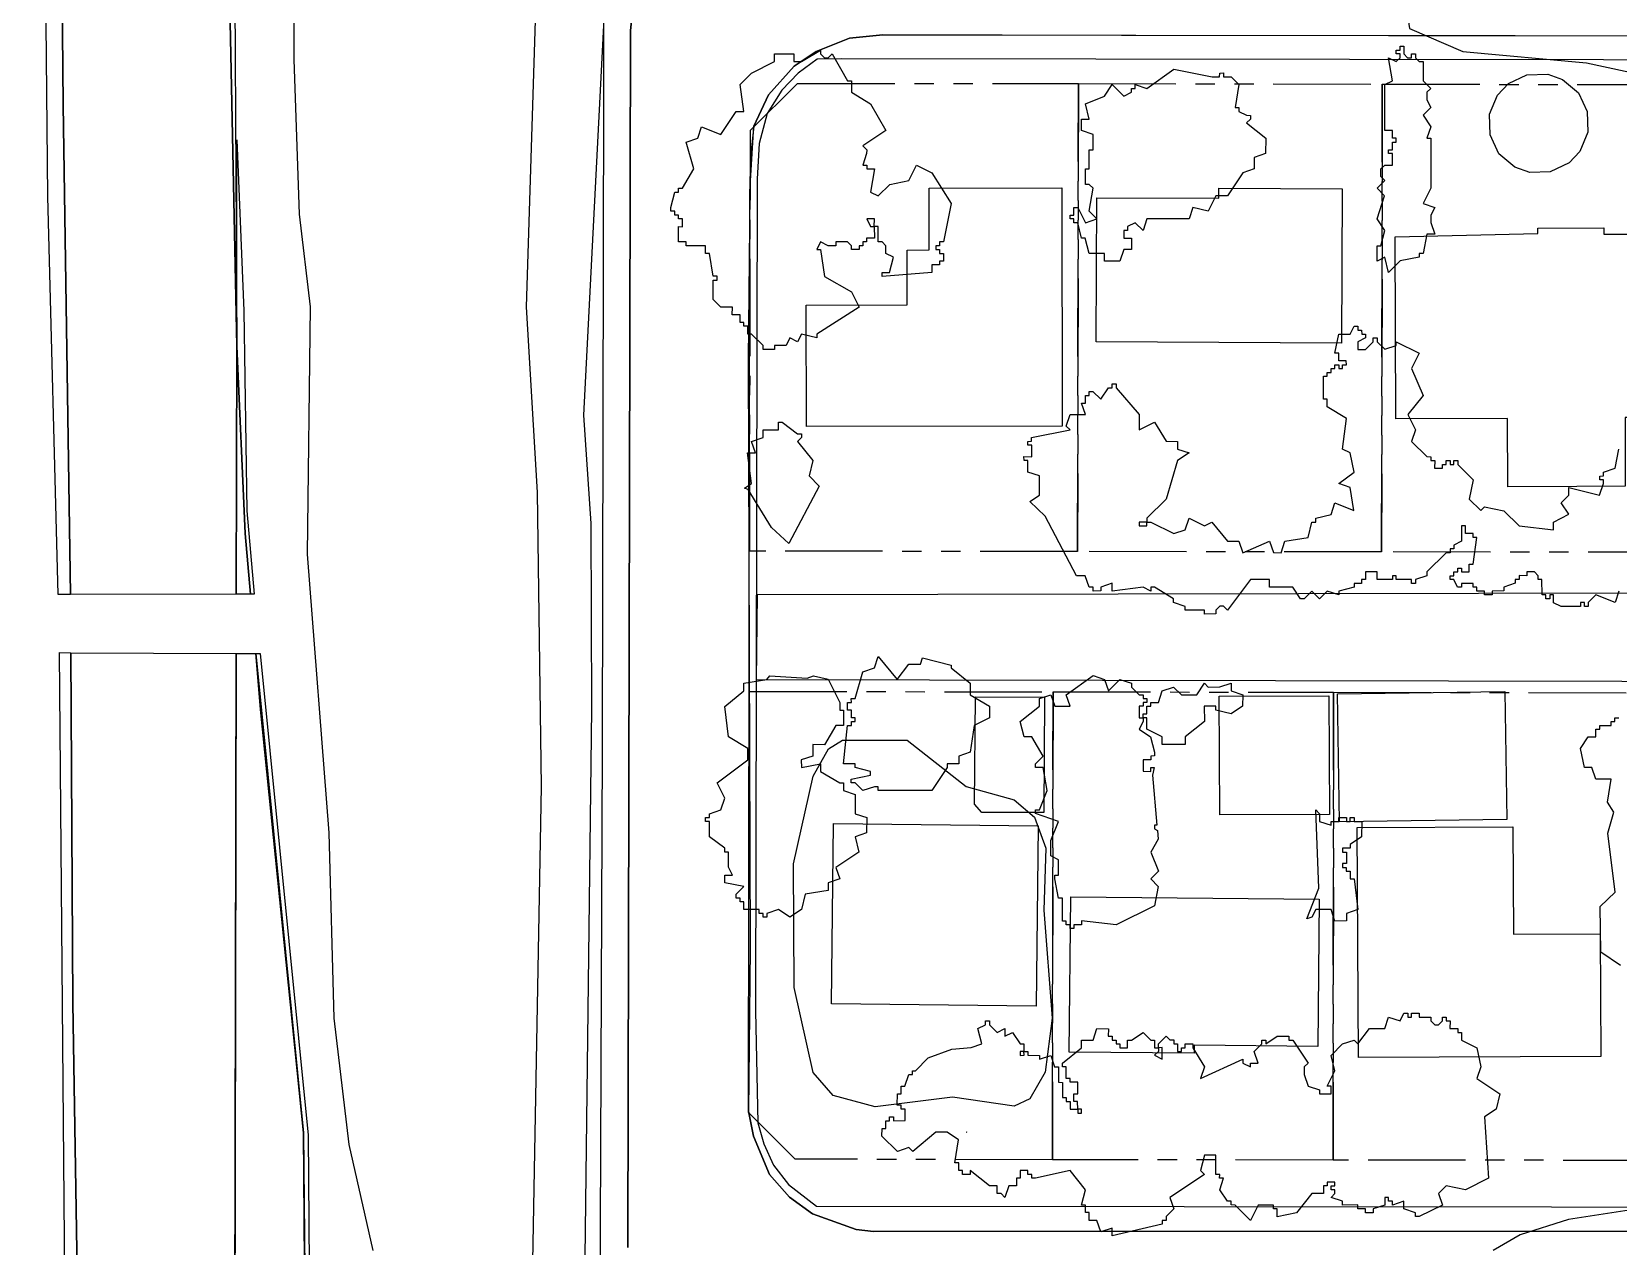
# Model space of a CAD drawing. Header units: metres. Extents: x -550 to 550, y -500 to 950.
# Drawn here: x 142.2 to 245.6, y -371.2 to -292.1 of the extents above; entities that cross this region are included whole.
import ezdxf

# ---------------------------------------------------------------- set-up
doc = ezdxf.new("R2010")
doc.units = ezdxf.units.M
doc.header["$LTSCALE"] = 2
doc.linetypes.add('PHANTOM', pattern=[6.35, 3.175, -0.635, 0.635, -0.635, 0.635, -0.635])
for name, color, linetype in [('SITE-BLDG-EXIST', 7, 'CONTINUOUS'), ('SITE-PROPERTY', 7, 'PHANTOM'), ('SITE-ROAD-CURB', 7, 'CONTINUOUS'), ('SITE-ROAD-GRAVEL', 32, 'CONTINUOUS'), ('SITE-ROAD-PAVED', 7, 'CONTINUOUS'), ('SITE-TREE-CANOPY', 94, 'CONTINUOUS'), ('TOPO-CONTOUR-MINOR', 9, 'CONTINUOUS')]:
    doc.layers.add(name, color=color, linetype=linetype)

msp = doc.modelspace()

# ---------------------------------------------------------------- linework, layer by layer
at = {"layer": 'SITE-BLDG-EXIST'}
for points in [[(209.34, -317.79), (192.67, -317.81), (192.66, -309.91), (199.23, -309.9), (199.23, -306.32), (200.67, -306.31), (200.67, -302.28), (209.32, -302.27)], [(211.59, -302.91), (219.53, -302.94), (219.53, -302.3), (227.58, -302.34), (227.53, -312.38), (211.55, -312.29)], [(242.85, -321.72), (238.37, -321.74), (238.35, -317.29), (231.06, -317.31), (231.02, -305.46), (240.32, -305.24), (240.32, -304.9), (244.61, -304.88), (244.61, -305.29), (248.95, -305.29), (248.99, -317.24), (246.01, -317.24), (246.02, -321.71)], [(204.1, -342.96), (203.63, -342.43), (203.69, -335.42), (208.19, -335.46), (208.14, -342.97)], [(219.6, -343.12), (219.56, -335.39), (226.71, -335.36), (226.74, -343.09)], [(227.28, -335.24), (238.18, -335.08), (238.31, -343.41), (227.41, -343.57)], [(194.43, -343.68), (207.78, -343.84), (207.64, -355.57), (194.3, -355.42)], [(228.56, -343.94), (238.69, -343.9), (238.73, -350.89), (244.38, -350.87), (244.42, -358.85), (228.63, -358.92)], [(209.9, -348.45), (226.07, -348.6), (225.98, -358.2), (217.94, -358.12), (217.93, -358.64), (209.8, -358.57)]]:
    msp.add_lwpolyline(points, close=True, dxfattribs=at)
at = {"layer": 'SITE-PROPERTY'}
for points in [[(210.34, -325.96), (188.98, -325.94), (189.03, -298.5), (192.09, -295.46), (210.39, -295.48)], [(230.14, -325.99), (210.34, -325.96), (210.39, -295.48), (230.19, -295.51)], [(249.94, -326.01), (230.14, -325.99), (230.19, -295.51), (249.99, -295.55)], [(208.7, -365.58), (191.94, -365.55), (188.9, -362.51), (188.96, -335.08), (208.74, -335.1)], [(226.98, -365.61), (208.7, -365.58), (208.74, -335.1), (227.02, -335.13)], [(248.31, -365.63), (226.98, -365.61), (227.02, -335.13), (248.36, -335.16)]]:
    msp.add_lwpolyline(points, close=True, dxfattribs=at)
at = {"layer": 'SITE-ROAD-CURB'}
for points in [[(156.16, 38.64), (155.7, -166.1), (155.66, -258.67), (155.5, -262.54), (155.37, -278.72), (155.56, -312.59), (154.88, -278.79), (155.17, -179.77), (155.06, -154.24), (155.33, -136.36), (155.17, -97.06), (155.39, -57.87), (155.29, -36.99), (155.42, -20.27), (155.29, -4.81), (155.36, 23.11), (155.78, 66.32), (156.31, 78.62)], [(156.69, -328.74), (156.46, -328.74), (156.12, -324.79), (155.56, -312.59), (155.58, -299.15), (156.02, -310.28), (156.23, -323.3)], [(156.58, -467.79), (156.65, -426.81), (160.07, -405.61), (160.21, -403.38), (159.91, -363.84), (157.11, -336.25), (156.8, -332.61), (157.08, -332.61), (160.21, -363.99), (160.52, -403.85), (160.33, -406.06), (157.1, -425.14), (156.87, -427.46), (156.75, -500), (156.26, -500)]]:
    msp.add_lwpolyline(points, close=True, dxfattribs=at)
for points in [[(179.12, -401.09), (179.39, -338.85), (179.58, -242.66), (179.45, -215.85), (179.72, -105.43)], [(143.53, -174.85), (143.65, -230.46), (144.26, -296.87), (144.74, -328.77), (143.93, -328.77), (143.26, -302.83), (143.02, -278.01), (142.81, -270.83), (142.88, -242.37), (142.6, -236.16), (142.87, -160.59)], [(370.23, -279.82), (367.15, -279.57), (365.29, -280.11), (359.83, -282.41), (357.93, -282.98), (355.54, -283.28), (195.72, -283.08), (190.99, -283.11), (188.33, -283.32), (186.76, -283.86), (184.91, -284.96), (183.16, -286.65), (182.18, -288.1), (181.38, -290.2), (181.22, -292.05), (181.05, -371.3)], [(288.9, -370.23), (197.04, -370.25), (195.92, -370.13), (193.08, -369.11), (191.58, -368.03), (190.27, -366.54), (189.23, -364.05), (188.91, -362.43), (188.98, -302.53), (189.24, -298.26), (190.21, -296.21), (191.88, -294.34), (193.31, -293.38), (195.47, -292.51), (197.66, -292.29), (247.07, -292.37)], [(343.84, -294.06), (194.98, -293.87), (193.37, -293.88), (192.13, -294.8), (191.07, -295.9), (190.11, -297.42), (189.59, -299.37), (189.46, -301.68), (189.35, -355.9), (189.51, -363.17), (189.89, -364.55), (190.53, -365.93), (191.51, -367.19), (193.33, -368.6), (313.05, -368.71)], [(140.74, -432.98), (143.34, -427.93), (144.15, -425), (144.52, -421.64), (144.45, -383.52), (144.02, -332.55), (144.76, -332.56), (144.88, -355.39), (145.31, -382.24), (145.42, -410.75), (145.16, -422.11), (144.43, -426.36), (143.94, -427.95), (142.92, -430.15), (141.06, -433.21)]]:
    msp.add_lwpolyline(points, dxfattribs=at)
at = {"layer": 'SITE-ROAD-GRAVEL'}
msp.add_lwpolyline([(321.55, -330.44), (324.29, -332.77), (325.34, -334.4), (326.29, -336.52), (327.22, -340.88), (326.18, -368.77), (321.27, -368.73), (321.4, -341.23), (320.55, -338.13), (319.59, -336.59), (318.84, -335.87), (317.47, -335.32), (315.67, -334.9), (314.48, -334.84), (290.88, -334.52), (189.42, -334.31), (189.48, -328.75), (271.7, -328.6), (311.71, -328.79), (317.02, -329.2)], close=True, dxfattribs=at)
at = {"layer": 'SITE-ROAD-PAVED'}
for points in [[(155.17, -179.77), (154.88, -278.79), (155.56, -312.59), (155.53, -328.73), (144.74, -328.77), (144.26, -296.87), (143.65, -230.46), (143.53, -174.85)], [(181.05, -371.3), (181.22, -292.05), (181.38, -290.2), (182.18, -288.1), (183.16, -286.65), (184.91, -284.96), (186.76, -283.86), (188.33, -283.32), (190.99, -283.11), (355.54, -283.28), (357.93, -282.98), (359.83, -282.41), (365.29, -280.11), (367.15, -279.57), (370.23, -279.82)], [(341.43, -292.46), (213.19, -292.34), (197.66, -292.29), (195.47, -292.51), (193.31, -293.38), (191.88, -294.34), (190.21, -296.21), (189.24, -298.26), (189.02, -300.42), (188.88, -313.47), (189.01, -351.83), (188.91, -362.43), (189.23, -364.05), (190.27, -366.54), (191.58, -368.03), (193.08, -369.11), (195.92, -370.13), (197.04, -370.25), (288.9, -370.23)], [(141.06, -433.21), (142.92, -430.15), (143.94, -427.95), (144.43, -426.36), (145.16, -422.11), (145.42, -410.75), (145.31, -382.24), (144.88, -355.39), (144.76, -332.56), (155.52, -332.6), (155.19, -500), (138.53, -500)]]:
    msp.add_lwpolyline(points, dxfattribs=at)
for points in [[(155.53, -328.73), (155.56, -312.59), (156.12, -324.79), (156.46, -328.74)], [(155.31, -440.73), (155.52, -332.6), (156.8, -332.61), (159.91, -363.84), (160.22, -395.15), (160.21, -403.38), (160.07, -405.61), (156.65, -426.81), (156.58, -467.79), (156.26, -500), (155.19, -500)]]:
    msp.add_lwpolyline(points, close=True, dxfattribs=at)
at = {"layer": 'SITE-TREE-CANOPY'}
for points in [[(197.1, -305.55), (196.59, -305.54), (196.59, -305.79), (196.35, -305.79), (196.35, -306.04), (196.1, -306.04), (196.1, -306.29), (195.6, -306.29), (195.6, -306.04), (195.34, -305.79), (194.6, -305.79), (194.6, -306.04), (194.1, -306.04), (193.6, -305.79), (193.35, -306.29), (193.6, -306.29), (193.85, -308.04), (195.6, -309.04), (196.1, -310.04), (193.35, -311.79), (193.35, -312.04), (192.35, -311.79), (192.1, -312.29), (191.6, -312.03), (191.35, -312.53), (190.6, -312.54), (190.6, -312.79), (189.85, -312.79), (189.85, -312.54), (189.1, -311.79), (188.85, -311.79), (188.85, -311.29), (188.6, -311.29), (188.6, -311.04), (188.35, -311.04), (188.35, -310.54), (187.84, -310.54), (187.85, -310.04), (187.1, -310.04), (186.6, -309.54), (186.6, -308.29), (186.85, -308.29), (186.85, -308.03), (186.6, -308.03), (186.35, -306.54), (186.1, -306.54), (186.09, -306.04), (184.84, -306.04), (184.85, -305.79), (184.35, -305.78), (184.35, -304.79), (184.6, -304.8), (184.6, -304.29), (184.35, -304.29), (184.35, -304.04), (184.1, -304.04), (184.1, -303.79), (183.85, -303.79), (183.85, -303.54), (184.1, -302.54), (184.35, -302.54), (184.35, -302.29), (184.6, -302.29), (185.35, -301.04), (184.85, -299.29), (185.6, -299.03), (185.84, -298.29), (187.09, -298.79), (188.1, -297.29), (188.6, -297.29), (188.35, -295.54), (189.1, -294.79), (190.6, -294.04), (190.6, -293.53), (191.85, -293.54), (191.85, -294.04), (192.35, -294.04), (193.6, -293.29), (193.6, -293.54), (193.85, -293.79), (194.1, -293.79), (194.35, -293.54), (195.35, -295.29), (195.6, -295.29), (195.6, -296.04), (196.84, -296.79), (197.85, -298.54), (196.35, -299.54), (196.6, -299.79), (196.59, -300.04), (196.35, -300.79), (196.6, -300.79), (196.6, -301.04), (197.1, -301.04), (196.84, -302.54), (197.35, -302.79), (198.1, -302.04), (199.35, -301.79), (199.85, -300.79), (200.85, -301.29), (202.1, -303.29), (201.6, -305.78), (201.35, -305.78), (201.35, -306.04), (201.1, -306.04), (201.1, -306.28), (201.35, -306.28), (201.35, -306.54), (201.6, -306.54), (201.6, -307.04), (201.35, -307.04), (201.35, -307.29), (200.85, -307.29), (200.85, -307.79), (197.6, -308.04), (197.6, -307.79), (198.09, -307.79), (198.35, -306.79), (197.85, -306.54), (197.84, -306.04), (197.6, -305.79), (197.35, -305.79), (197.35, -304.79), (197.09, -304.79)], [(231.84, -293.79), (232.1, -293.79), (232.1, -293.54), (232.35, -293.54), (232.35, -293.79), (232.6, -294.04), (232.85, -294.04), (232.85, -295.29), (233.35, -295.79), (233.1, -296.04), (233.1, -296.54), (233.35, -297.04), (232.84, -297.54), (233.35, -298.29), (233.1, -299.04), (233.35, -299.04), (233.35, -302.29), (232.85, -303.29), (233.6, -303.55), (233.35, -304.05), (233.35, -304.53), (233.6, -305.29), (233.09, -305.29), (232.85, -306.54), (232.6, -306.54), (232.6, -306.79), (231.35, -307.03), (230.6, -307.79), (230.35, -306.79), (229.85, -307.04), (229.85, -306.04), (230.09, -306.04), (230.35, -305.04), (229.85, -304.29), (230.34, -302.78), (229.85, -302.29), (230.35, -301.79), (230.1, -301.54), (230.1, -301.04), (230.35, -300.79), (230.85, -300.79), (230.85, -300.04), (230.6, -300.04), (230.6, -299.79), (230.85, -299.79), (230.85, -299.29), (231.1, -299.29), (231.1, -299.04), (230.85, -299.04), (230.85, -298.54), (230.35, -298.54), (230.35, -295.54), (230.85, -295.29), (230.59, -293.79), (231.1, -294.04), (231.35, -293.79), (231.35, -293.54), (231.1, -293.54), (231.1, -293.29), (231.35, -293.29), (231.35, -293.04), (231.6, -293.04), (231.6, -293.54)], [(210.85, -301.79), (210.85, -301.04), (211.1, -301.04), (211.1, -299.79), (211.35, -299.79), (211.35, -298.79), (210.6, -298.54), (210.59, -297.79), (211.1, -297.79), (210.85, -296.79), (212.1, -296.29), (212.6, -295.54), (213.35, -296.29), (213.85, -296.04), (213.85, -295.79), (214.09, -295.79), (214.1, -295.54), (214.85, -295.79), (216.6, -294.54), (219.1, -295.04), (219.59, -295.04), (219.6, -294.8), (219.85, -294.78), (219.85, -295.04), (220.35, -295.04), (220.84, -295.54), (220.6, -297.04), (220.85, -297.04), (220.85, -297.29), (221.35, -297.54), (221.6, -297.55), (221.6, -297.79), (221.35, -298.03), (222.6, -299.04), (222.59, -300.04), (221.85, -300.29), (221.85, -301.04), (221.1, -301.29), (220.1, -302.79), (219.35, -302.79), (218.85, -303.79), (217.85, -303.54), (217.6, -304.29), (214.85, -304.29), (214.6, -305.04), (214.1, -304.54), (213.6, -304.79), (213.6, -305.04), (213.35, -305.04), (213.35, -305.54), (213.85, -305.54), (213.85, -306.29), (213.35, -306.29), (213.1, -307.05), (212.1, -307.04), (212.1, -306.54), (211.1, -306.54), (210.84, -305.54), (210.6, -305.54), (210.35, -304.54), (210.09, -304.54), (210.09, -304.29), (209.85, -304.29), (209.85, -304.04), (210.1, -304.04), (210.1, -303.54), (210.35, -303.54), (210.85, -304.54), (211.6, -304.28), (211.1, -303.79), (211.35, -302.29), (211.1, -302.04), (210.85, -302.04)], [(243.57, -298.65), (243.06, -299.9), (242.36, -300.64), (241.13, -301.22), (239.79, -301.26), (238.82, -300.92), (237.79, -300.05), (237.21, -298.82), (237.18, -297.46), (237.69, -296.22), (238.4, -295.48), (239.61, -294.9), (240.97, -294.86), (241.93, -295.2), (242.96, -296.07), (243.54, -297.3)], [(197.1, -304.29), (196.6, -304.29), (196.85, -304.79), (197.09, -304.79)], [(192.1, -318.29), (192.35, -318.29), (192.35, -318.54), (192.1, -318.79), (193.1, -320.03), (192.85, -321.04), (193.51, -321.7), (191.52, -325.43), (190.4, -324.39), (188.88, -321.91), (188.65, -321.84), (189.09, -321.54), (188.84, -319.54), (189.35, -319.54), (189.1, -318.79), (189.85, -318.54), (189.85, -318.04), (190.85, -318.04), (190.85, -317.54), (191.09, -317.54)], [(214.35, -324.04), (214.35, -324.29), (214.85, -324.29), (214.85, -324.04)], [(198.59, -334.29), (199.35, -333.29), (200.1, -333.29), (200.23, -332.89), (202.1, -333.36), (202.1, -333.54), (203.35, -334.54), (203.35, -335.29), (204.6, -336.04), (204.6, -336.79), (203.6, -337.29), (203.35, -339.04), (202.6, -339.29), (202.6, -339.79), (201.85, -339.79), (201.85, -340.03), (200.85, -341.54), (197.35, -341.54), (197.35, -341.29), (197.1, -341.29), (196.35, -341.54), (195.85, -341.04), (195.59, -341.04), (195.59, -340.79), (196.85, -340.54), (196.85, -340.3), (195.85, -340.04), (195.85, -339.79), (195.1, -339.79), (195.35, -337.29), (195.6, -337.29), (195.6, -337.03), (195.85, -337.03), (195.85, -336.79), (195.6, -336.79), (195.6, -336.29), (195.35, -336.29), (195.35, -335.79), (195.6, -335.79), (195.59, -335.54), (195.85, -335.54), (196.35, -333.79), (197.1, -333.54), (197.35, -332.79)], [(194.1, -334.28), (194.85, -335.79), (194.85, -336.29), (195.09, -336.29), (195.1, -337.29), (194.59, -337.29), (193.85, -338.55), (193.1, -338.54), (193.1, -339.29), (192.34, -339.54), (192.35, -340.04), (193.59, -339.79), (193.6, -340.29), (194.85, -341.04), (195.1, -341.04), (195.1, -341.54), (195.85, -341.78), (195.84, -343.04), (196.6, -343.29), (196.59, -344.29), (195.85, -344.54), (196.09, -345.54), (194.6, -346.54), (194.85, -347.29), (194.1, -347.54), (194.1, -348.04), (192.6, -348.29), (192.35, -349.29), (191.6, -349.79), (190.85, -349.29), (190.1, -349.54), (190.1, -349.79), (189.85, -349.79), (189.85, -349.54), (189.6, -349.54), (189.6, -349.29), (188.6, -349.29), (188.6, -348.79), (188.35, -348.79), (188.35, -348.54), (188.1, -348.54), (188.1, -348.29), (188.6, -347.79), (187.35, -347.54), (187.35, -347.04), (187.85, -347.04), (187.6, -346.53), (187.6, -345.54), (187.35, -345.54), (187.35, -345.29), (186.35, -344.54), (186.35, -343.54), (186.1, -343.54), (186.1, -343.28), (186.35, -343.29), (186.35, -343.04), (187.09, -342.79), (187.35, -342.04), (186.85, -341.04), (188.85, -339.54), (188.85, -338.79), (187.6, -338.04), (187.35, -336.05), (188.6, -335.03), (188.6, -334.54), (190.1, -334.29), (190.28, -334.06), (192.72, -334.22), (193.13, -334.05)], [(214.6, -337.04), (214.35, -337.54), (215.09, -338.04), (215.35, -339.04), (215.35, -339.28), (215.1, -339.3), (215.1, -339.54), (214.6, -339.54), (214.6, -340.28), (215.1, -340.29), (215.1, -340.04), (215.32, -340.04), (215.22, -340.54), (215.51, -343.79), (215.35, -343.79), (215.35, -344.03), (215.54, -344.13), (215.59, -344.71), (215.1, -345.54), (215.6, -346.79), (215.1, -347.29), (215.59, -347.79), (215.35, -349.04), (212.85, -350.29), (210.6, -350.03), (210.6, -350.29), (210.1, -350.29), (210.1, -350.53), (209.85, -350.53), (209.85, -350.29), (209.6, -350.29), (209.6, -350.04), (209.35, -350.04), (209.35, -348.54), (209.1, -348.54), (208.85, -347.29), (208.85, -347.04), (209.1, -347.04), (209.1, -346.04), (208.6, -345.79), (208.6, -344.79), (209.1, -343.54), (207.59, -343.03), (207.59, -342.79), (207.85, -342.79), (208.35, -341.54), (208.1, -340.04), (207.6, -340.04), (207.6, -339.79), (208.1, -339.29), (207.35, -338.04), (206.85, -338.04), (206.6, -337.04), (207.85, -336.04), (207.85, -335.54), (208.59, -335.29), (208.85, -336.04), (209.85, -336.04), (209.6, -335.29), (211.35, -334.04), (212.1, -334.29), (212.35, -335.04), (213.1, -334.29), (213.85, -334.54), (213.85, -334.79), (214.35, -335.29), (214.6, -335.29), (214.6, -335.53), (214.84, -335.54), (214.84, -335.79), (214.6, -335.79), (214.6, -336.04), (214.35, -336.04), (214.34, -336.79), (214.6, -336.79)], [(214.6, -336.54), (214.85, -336.54), (214.85, -336.04), (215.1, -336.04), (215.1, -335.79), (215.6, -335.79), (215.85, -335.04), (216.59, -334.79), (217.1, -335.29), (218.1, -335.29), (218.6, -334.54), (218.85, -334.79), (219.6, -334.78), (220.35, -334.54), (220.34, -335.04), (221.1, -335.29), (221.09, -336.04), (220.35, -336.54), (219.35, -336.29), (219.35, -336.04), (218.59, -336.04), (218.6, -337.04), (217.35, -338.04), (217.35, -338.54), (215.85, -338.54), (215.85, -338.04), (214.85, -337.54), (214.85, -336.79), (214.6, -336.79)], [(226.1, -343.04), (226.1, -343.54), (226.85, -343.79), (226.85, -343.54), (227.35, -343.54), (227.35, -343.29), (227.85, -343.29), (227.85, -343.54), (228.09, -343.54), (228.09, -343.29), (228.35, -343.29), (228.35, -343.54), (228.85, -343.54), (228.84, -344.54), (228.1, -345.04), (228.1, -345.29), (227.6, -345.28), (227.6, -345.54), (227.85, -345.54), (227.85, -346.29), (227.6, -346.29), (227.6, -346.54), (227.84, -346.54), (227.84, -346.79), (228.1, -346.79), (228.1, -347.29), (228.35, -347.29), (228.6, -349.29), (227.85, -349.55), (227.85, -350.03), (227.1, -350.04), (226.85, -349.29), (225.85, -349.29), (225.6, -349.79), (225.28, -349.88), (226.05, -347.9), (225.86, -342.8)], [(215.6, -358.04), (216.1, -357.54), (216.35, -357.78), (216.6, -357.78), (216.6, -358.04), (216.85, -358.04), (216.85, -358.54), (217.1, -358.54), (217.1, -358.29), (217.35, -358.29), (217.34, -358.04), (217.85, -358.04), (217.85, -358.29), (218.6, -359.54), (218.35, -360.29), (221.1, -359.04), (221.1, -359.29), (221.6, -359.54), (221.6, -359.29), (222.1, -359.29), (221.85, -358.54), (222.34, -358.04), (222.35, -357.79), (222.6, -357.79), (222.6, -358.04), (223.35, -357.54), (224.09, -357.54), (224.1, -357.79), (224.35, -357.79), (225.35, -359.29), (225.1, -359.54), (225.1, -360.04), (225.35, -360.79), (226.1, -361.04), (226.1, -361.29), (226.85, -361.29), (226.85, -360.79), (226.6, -360.79), (227.1, -359.79), (226.85, -358.79), (227.6, -358.04), (228.35, -357.79), (228.6, -358.04), (229.35, -357.04), (230.35, -357.03), (230.6, -356.29), (231.35, -356.54), (231.6, -356.04), (231.85, -356.04), (231.85, -356.29), (232.1, -356.29), (232.1, -356.04), (232.59, -356.04), (232.6, -356.29), (233.35, -356.29), (233.35, -356.54), (233.6, -356.79), (233.85, -356.79), (234.1, -356.54), (234.1, -356.29), (234.35, -356.29), (234.35, -356.54), (234.6, -356.54), (234.59, -357.04), (235.1, -357.04), (235.1, -357.29), (235.35, -357.29), (235.35, -357.79), (236.35, -358.29), (236.6, -359.53), (236.35, -360.29), (237.85, -361.29), (237.6, -362.29), (236.85, -362.79), (237.1, -366.79), (235.6, -367.54), (234.35, -367.28), (233.85, -367.78), (234.1, -368.54), (232.6, -369.28), (232.35, -369.28), (232.35, -369.04), (231.59, -368.79), (231.6, -368.29), (230.85, -368.54), (230.85, -368.29), (230.6, -368.29), (230.6, -368.04), (230.35, -368.04), (230.35, -368.54), (229.6, -368.79), (229.6, -369.04), (229.09, -369.04), (229.09, -368.79), (228.6, -368.79), (228.6, -368.53), (227.6, -368.54), (227.6, -368.29), (226.85, -368.04), (227.09, -367.79), (227.09, -367.54), (226.85, -367.54), (226.85, -367.29), (227.09, -367.29), (227.1, -367.04), (226.6, -367.04), (226.6, -367.29), (226.35, -367.29), (226.35, -367.79), (225.6, -367.79), (224.6, -369.04), (223.35, -369.3), (223.35, -368.79), (223.1, -368.79), (223.1, -368.54), (222.1, -368.54), (221.6, -369.54), (220.6, -368.54), (220.35, -368.53), (220.34, -368.29), (220.1, -368.29), (219.6, -367.54), (219.85, -366.79), (219.59, -366.79), (219.6, -366.54), (219.35, -366.54), (219.35, -365.29), (218.6, -365.28), (218.35, -366.29), (218.6, -366.54), (216.35, -368.04), (216.6, -368.79), (216.1, -369.29), (216.1, -369.54), (215.85, -369.54), (215.85, -369.79), (212.59, -370.54), (212.6, -370.04), (211.85, -370.29), (211.6, -369.54), (211.1, -369.54), (211.1, -369.03), (210.85, -369.03), (210.85, -368.55), (210.6, -368.54), (210.85, -367.54), (209.85, -366.29), (207.6, -366.79), (207.35, -366.79), (207.35, -366.54), (207.1, -366.54), (207.1, -366.29), (206.6, -366.29), (206.59, -366.79), (206.35, -366.79), (206.35, -367.29), (205.85, -367.29), (205.6, -368.04), (205.35, -367.79), (205.1, -367.79), (205.1, -367.29), (204.6, -367.29), (203.35, -366.29), (203.35, -366.54), (202.84, -366.54), (202.85, -366.29), (202.6, -366.29), (202.6, -365.79), (202.35, -365.79), (202.59, -364.29), (201.85, -363.79), (201.1, -363.79), (199.6, -365.04), (199.35, -364.79), (198.6, -365.04), (197.59, -364.05), (197.6, -363.54), (197.85, -363.55), (197.85, -363.04), (198.09, -363.04), (198.09, -362.79), (198.35, -362.79), (198.35, -363.05), (199.1, -363.03), (199.1, -362.29), (198.85, -362.29), (198.85, -362.04), (198.59, -362.04), (198.6, -361.29), (198.85, -361.29), (198.85, -360.79), (199.09, -360.79), (199.35, -360.04), (199.59, -360.04), (199.59, -359.79), (199.79, -359.79), (200.61, -358.94), (202.14, -358.38), (203.41, -358.27), (204.1, -358.04), (203.85, -357.03), (204.35, -356.79), (204.35, -356.53), (204.6, -356.53), (204.6, -356.79), (205.1, -357.29), (205.6, -357.04), (205.6, -357.54), (206.09, -357.29), (206.6, -358.04), (206.84, -358.04), (206.84, -358.54), (207.1, -358.54), (207.1, -358.78), (207.85, -358.79), (207.85, -359.04), (208.6, -358.79), (208.84, -359.54), (209.1, -359.54), (209.1, -360.54), (209.35, -360.55), (209.35, -361.54), (209.6, -361.54), (209.6, -361.79), (209.85, -361.79), (209.85, -362.29), (210.35, -362.29), (210.34, -361.79), (210.1, -361.79), (210.1, -361.29), (210.35, -361.29), (210.35, -360.54), (209.85, -360.53), (209.85, -360.29), (209.6, -360.29), (209.6, -359.54), (209.35, -359.54), (209.35, -359.29), (210.59, -358.29), (210.6, -357.79), (211.35, -357.79), (211.6, -357.04), (212.35, -357.05), (212.34, -357.53), (212.6, -357.53), (212.6, -357.79), (212.85, -357.79), (212.85, -358.04), (213.1, -358.04), (213.1, -358.29), (213.6, -358.29), (213.59, -357.79), (213.85, -357.79), (214.6, -357.29), (215.1, -357.79), (215.35, -357.79), (215.35, -358.29), (215.6, -358.3)], [(206.6, -358.54), (206.6, -358.8), (206.85, -358.78), (206.84, -358.54)], [(215.6, -358.54), (215.35, -358.78), (215.85, -359.04), (215.85, -358.28), (215.6, -358.3)], [(210.35, -362.54), (210.6, -362.54), (210.6, -362.29), (210.35, -362.29)], [(203.1, -363.79), (203.12, -363.79), (203.1, -363.76)]]:
    msp.add_lwpolyline(points, close=True, dxfattribs=at)
for points in [[(245.6, -328.54), (245.35, -329.29), (244.1, -328.79), (243.6, -329.29), (243.6, -329.54), (243.35, -329.54), (243.35, -329.29), (243.1, -329.29), (243.1, -329.54), (241.85, -329.54), (241.35, -329.3), (241.34, -328.79), (241.1, -328.79), (241.1, -329.04), (240.85, -329.04), (240.85, -328.79), (240.6, -328.79), (240.59, -327.79), (240.35, -327.79), (240.35, -327.54), (240.1, -327.29), (239.6, -327.29), (239.6, -327.54), (239.1, -327.53), (239.1, -327.79), (238.85, -327.79), (238.85, -328.03), (238.1, -328.29), (238.1, -328.53), (237.35, -328.54), (237.35, -328.79), (236.85, -328.79), (236.85, -328.54), (236.34, -328.54), (236.34, -328.29), (236.1, -328.29), (236.1, -328.04), (235.35, -328.04), (235.35, -328.29), (235.09, -328.29), (234.85, -327.79), (234.6, -327.78), (234.6, -327.54), (234.85, -327.54), (234.85, -327.28), (235.1, -327.28), (235.1, -327.04), (235.35, -327.04), (235.35, -327.29), (235.85, -327.29), (235.85, -326.79), (236.1, -326.79), (236.35, -325.04), (236.1, -325.04), (236.1, -324.79), (235.6, -324.79), (235.6, -324.29), (235.35, -324.29), (235.34, -325.29), (234.85, -325.54), (234.84, -325.79), (234.6, -325.79), (234.6, -326.04), (234.35, -326.04), (233.09, -327.29), (233.1, -327.54), (232.35, -327.79), (232.35, -328.04), (232.1, -328.04), (232.1, -327.79), (231.1, -327.79), (231.1, -327.54), (230.85, -327.54), (230.85, -327.79), (229.85, -327.79), (229.85, -327.29), (229.1, -327.29), (229.1, -327.79), (228.84, -327.79), (228.84, -328.04), (228.35, -328.04), (228.35, -328.29), (227.35, -328.54), (227.35, -328.79), (226.6, -328.54), (226.1, -329.04), (225.6, -328.54), (225.1, -329.04), (224.85, -329.04), (224.35, -328.29), (222.85, -328.29), (222.85, -327.79), (221.6, -327.79), (220.1, -329.79), (219.85, -329.53), (219.6, -329.53), (219.35, -329.79), (219.35, -330.03), (218.6, -330.04), (218.6, -329.79), (217.35, -329.79), (217.35, -329.54), (216.59, -329.29), (216.59, -329.04), (215.35, -328.29), (215.1, -328.29), (215.1, -328.54), (214.6, -328.29), (212.6, -328.54), (212.6, -328.03), (211.85, -328.29), (211.85, -328.53), (211.35, -328.54), (211.35, -328.29), (211.1, -328.29), (210.84, -327.54), (210.27, -327.54), (208.22, -323.66), (207.23, -322.7), (207.85, -322.29), (207.85, -321.04), (207.1, -320.79), (207.1, -320.04), (206.85, -320.04), (206.84, -319.78), (207.35, -319.79), (207.35, -319.04), (207.1, -319.04), (207.1, -318.8), (207.34, -318.78), (207.34, -318.54), (209.85, -318.04), (209.6, -317.79), (209.85, -317.04), (210.85, -317.04), (210.6, -316.29), (210.85, -316.29), (210.85, -315.79), (211.1, -315.79), (211.1, -315.54), (211.34, -315.54), (211.85, -316.04), (212.35, -315.29), (212.6, -315.29), (212.6, -315.04), (212.85, -315.04), (212.85, -315.29), (214.35, -317.04), (214.35, -318.04), (215.35, -317.54), (216.1, -318.78), (216.85, -318.79), (216.85, -319.29), (217.6, -319.54), (216.85, -320.04), (216.1, -322.54), (214.85, -323.79), (214.85, -324.04), (215.1, -324.04), (216.6, -324.79), (217.35, -324.54), (217.6, -323.79), (218.6, -324.29), (219.09, -324.04), (220.1, -325.29), (220.85, -325.29), (221.1, -326.04), (222.85, -325.29), (223.1, -326.03), (223.6, -326.04), (223.85, -325.29), (225.35, -325.04), (225.6, -324.04), (225.85, -324.04), (225.85, -323.79), (226.85, -323.54), (227.1, -322.79), (228.34, -323.29), (228.1, -321.79), (227.35, -321.54), (228.35, -320.79), (228.1, -319.54), (227.6, -319.29), (227.85, -317.29), (226.6, -316.54), (226.6, -316.04), (226.35, -316.04), (226.35, -314.54), (226.6, -314.54), (226.6, -314.29), (226.85, -314.29), (226.85, -314.04), (227.1, -314.04), (227.1, -313.79), (227.35, -313.79), (227.35, -314.04), (227.6, -314.04), (227.6, -313.79), (227.85, -313.79), (227.84, -313.54), (227.35, -313.54), (227.35, -313.04), (227.1, -313.04), (227.35, -311.79), (228.1, -311.79), (228.35, -311.29), (228.6, -311.29), (228.6, -311.54), (228.84, -311.54), (228.85, -311.79), (229.1, -311.79), (229.1, -312.04), (228.6, -312.29), (228.6, -312.79), (229.1, -312.79), (229.59, -312.29), (229.6, -312.04), (229.85, -312.04), (229.85, -312.29), (230.35, -312.78), (231.1, -312.54), (231.1, -312.29), (232.6, -313.04), (232.1, -314.04), (232.85, -315.79), (231.85, -317.04), (232.35, -318.04), (232.1, -318.79), (233.1, -319.78), (233.35, -319.79), (233.35, -320.04), (233.6, -320.04), (233.59, -320.54), (234.1, -320.54), (234.1, -320.29), (234.35, -320.29), (234.35, -320.04), (234.6, -320.04), (234.6, -320.29), (234.84, -320.29), (234.85, -320.04), (235.1, -320.04), (235.1, -320.29), (236.1, -321.29), (235.85, -322.54), (236.6, -323.29), (236.85, -323.04), (238.1, -323.3), (239.1, -324.29), (241.35, -324.55), (241.35, -324.04), (242.35, -323.53), (241.85, -322.79), (242.35, -322.29), (242.35, -321.79), (244.34, -322.29), (244.6, -321.53), (244.6, -321.29), (244.35, -321.29), (244.35, -321.05), (244.6, -321.03), (244.6, -320.79), (245.35, -320.53), (245.6, -319.29)], [(245.7, -352.92), (244.43, -352.07), (244.37, -349.09), (245.36, -348.15), (244.89, -344.31), (245.28, -342.94), (244.85, -342.29), (245.1, -340.79), (244.1, -340.79), (243.84, -340.04), (243.35, -340.04), (243.09, -338.79), (243.59, -338.04), (244.1, -338.04), (244.1, -337.54), (244.35, -337.54), (244.35, -337.29), (245.1, -337.29), (245.1, -337.04), (245.34, -337.04), (245.34, -336.79), (245.6, -336.79)]]:
    msp.add_lwpolyline(points, dxfattribs=at)
at = {"layer": 'TOPO-CONTOUR-MINOR'}
for points in [[(164.46, -371.49), (162.89, -364.59), (161.9, -356.37), (161.58, -344.28), (160.17, -326.14), (160.37, -310.02), (159.66, -303.98), (159.3, -293.9), (159.37, -277.78), (158.96, -263.67), (158.41, -257.63), (158.34, -236.47), (157.7, -214.3), (155.83, -188.79)], [(176.5, -189.11), (177.21, -198.18), (176.91, -223.37), (177.24, -239.49), (176.9, -249.57), (175.44, -264.68), (175.53, -274.76), (174.42, -310.02), (175.13, -322.11), (175.4, -341.26), (174.67, -380.55)], [(248.53, -223.31), (242.49, -223.41), (238.46, -222.6), (232.41, -224.89), (228.38, -224.63), (224.35, -225.87), (220.32, -225.88), (219.31, -226.49), (216.72, -231.43), (215.28, -232.49), (213.27, -233.04), (204.2, -233.99), (187.07, -237.1), (184.05, -238.33), (183.23, -239.49), (182.42, -244.53), (181.02, -261.18), (178.16, -317.08), (178.64, -324.13), (178.68, -336.22), (178.2, -375.52)], [(248.53, -280.14), (234.73, -282.82), (232.07, -283.82), (232.64, -284.83), (236.38, -286.85), (236.42, -287.85), (231.8, -290.88), (231.97, -291.88), (235.44, -293.38), (243.5, -294.12), (248.53, -295.22)], [(248.53, -368.53), (242.32, -369.47), (239.18, -370.48), (237.41, -371.49)]]:
    msp.add_lwpolyline(points, dxfattribs=at)
msp.add_lwpolyline([(195.03, -338.24), (199.24, -338.24), (203.08, -341.26), (206.21, -342.14), (207.54, -343.27), (208.27, -345.29), (208.13, -349.32), (208.69, -356.37), (208.23, -359.89), (207.22, -361.62), (206.21, -362.1), (202.18, -361.51), (197.15, -362.13), (194.42, -361.41), (193.12, -359.91), (191.88, -354.36), (191.83, -346.3), (193.12, -340.6), (194.12, -338.81)], close=True, dxfattribs=at)

doc.saveas('drawing.dxf')
